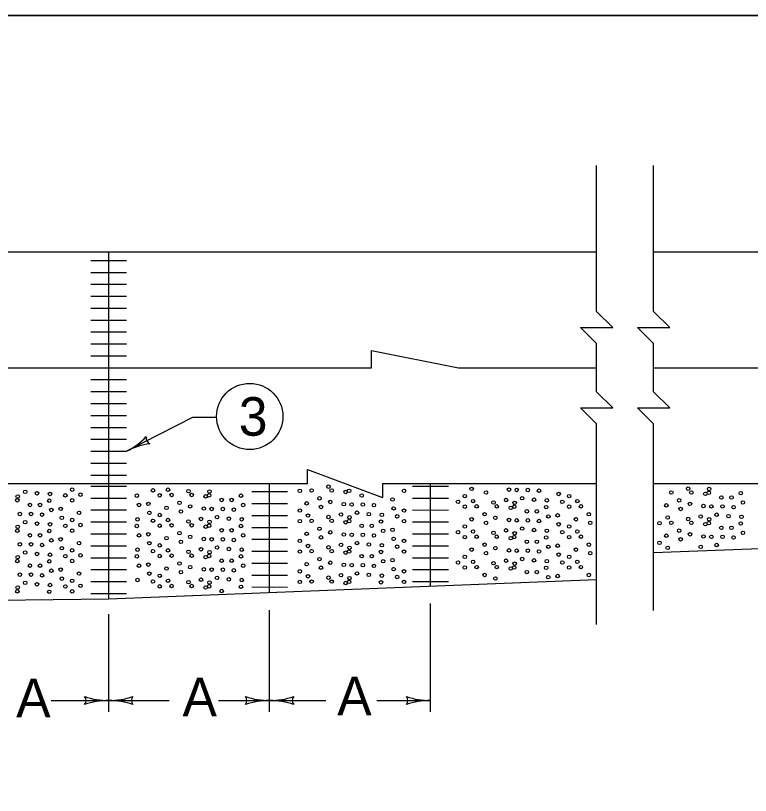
# Model space of a CAD drawing. Extents: x 1007 to 1035.5, y 1000.5 to 1021.5.
# Drawn here: x 1021.928 to 1025.734, y 1017.458 to 1021.5 of the extents above; entities that cross this region are included whole.
import ezdxf

# ---------------------------------------------------------------- set-up
doc = ezdxf.new("R2010")
doc.units = 0
for name, color, linetype in [('Level 1', 7, 'Continuous'), ('Level 10', 7, 'Continuous'), ('Level 11', 7, 'Continuous')]:
    doc.layers.add(name, color=color, linetype=linetype)

msp = doc.modelspace()

# ---------------------------------------------------------------- linework, layer by layer
at = {"layer": 'Level 1'}
for p, q in [((1024.9378, 1020.0916), (1024.9378, 1020.7233)), ((1025.2328, 1020.0916), (1025.2328, 1020.7233)), ((1019.5383, 1020.2749), (1024.9378, 1020.2749)), ((1022.4102, 1019.0749), (1022.4101, 1020.2749)), ((1025.2328, 1020.2749), (1035.1193, 1020.2749)), ((1022.3173, 1020.2311), (1022.5028, 1020.2311)), ((1022.3173, 1020.1693), (1022.5028, 1020.1693)), ((1022.3173, 1020.1075), (1022.5028, 1020.1074)), ((1022.3174, 1020.0457), (1022.5028, 1020.0457)), ((1022.3174, 1019.9838), (1022.5028, 1019.9839)), ((1022.3173, 1019.9221), (1022.5028, 1019.9221)), ((1022.3174, 1019.8603), (1022.5028, 1019.8603)), ((1022.3174, 1019.7984), (1022.5028, 1019.7985)), ((1023.7714, 1019.6749), (1023.7714, 1019.7649)), ((1023.7714, 1019.7649), (1024.2214, 1019.6749)), ((1022.3174, 1019.7367), (1022.5028, 1019.7368)), ((1021.5394, 1019.6749), (1023.7714, 1019.6749)), ((1024.2214, 1019.6749), (1024.9378, 1019.6749)), ((1025.2328, 1019.6749), (1025.9234, 1019.6749)), ((1022.3174, 1019.6132), (1022.5028, 1019.6131)), ((1022.3174, 1019.5513), (1022.5028, 1019.5513)), ((1022.3174, 1019.4895), (1022.5028, 1019.4895)), ((1022.3174, 1019.4278), (1022.5028, 1019.4277)), ((1022.844, 1019.4171), (1022.5028, 1019.2423)), ((1022.969, 1019.4171), (1022.844, 1019.4171)), ((1022.3174, 1019.3658), (1022.5028, 1019.3659)), ((1022.3174, 1019.3041), (1022.5028, 1019.3041)), ((1022.3174, 1019.2423), (1022.5028, 1019.2423)), ((1024.9378, 1018.3444), (1024.9378, 1019.2583)), ((1025.2328, 1018.4163), (1025.2328, 1019.2583)), ((1022.3174, 1019.1805), (1022.5028, 1019.1805)), ((1023.4391, 1019.0749), (1023.4391, 1019.1478)), ((1023.4391, 1019.1478), (1023.8276, 1019.002)), ((1022.3175, 1019.1187), (1022.5029, 1019.1188)), ((1021.3518, 1019.0749), (1023.4391, 1019.0749)), ((1022.4103, 1018.4749), (1022.4102, 1019.0749)), ((1023.2436, 1018.5083), (1023.2435, 1019.0749)), ((1023.8276, 1019.0749), (1024.9378, 1019.0749)), ((1023.8276, 1019.0749), (1023.8276, 1019.002)), ((1024.0769, 1018.5416), (1024.0768, 1019.0699)), ((1025.2328, 1019.0749), (1026.0536, 1019.0749)), ((1022.3174, 1019.0613), (1022.5028, 1019.0613)), ((1023.1508, 1019.0328), (1023.3362, 1019.0328)), ((1023.9841, 1019.0612), (1024.1695, 1019.0611)), ((1022.3174, 1018.9995), (1022.5028, 1018.9994)), ((1023.9842, 1018.9993), (1024.1695, 1018.9993)), ((1032.0353, 1018.9871), (1025.2328, 1018.715)), ((1023.1508, 1018.971), (1023.3362, 1018.971)), ((1022.3175, 1018.9377), (1022.5028, 1018.9377)), ((1023.1508, 1018.9092), (1023.3362, 1018.9093)), ((1023.9842, 1018.9375), (1024.1695, 1018.9376)), ((1022.3175, 1018.8758), (1022.5028, 1018.8759)), ((1023.9841, 1018.8758), (1024.1695, 1018.8758)), ((1023.1508, 1018.8474), (1023.3362, 1018.8474)), ((1022.3174, 1018.8141), (1022.5028, 1018.8141)), ((1023.1508, 1018.7857), (1023.3362, 1018.7856)), ((1023.9842, 1018.814), (1024.1695, 1018.8139)), ((1022.3175, 1018.7523), (1022.5028, 1018.7523)), ((1023.9842, 1018.7521), (1024.1696, 1018.7522)), ((1023.1508, 1018.7238), (1023.3363, 1018.7238)), ((1022.3175, 1018.6904), (1022.5029, 1018.6905)), ((1023.1508, 1018.662), (1023.3363, 1018.6621)), ((1023.9842, 1018.6903), (1024.1696, 1018.6904)), ((1022.3175, 1018.6287), (1022.5029, 1018.6288)), ((1023.9842, 1018.6286), (1024.1696, 1018.6287)), ((1023.1508, 1018.6003), (1023.3363, 1018.6003)), ((1022.3175, 1018.5669), (1022.5029, 1018.567)), ((1024.9378, 1018.5759), (1022.4102, 1018.4749)), ((1023.9842, 1018.5668), (1024.1695, 1018.5668)), ((1022.3175, 1018.5052), (1022.5028, 1018.5051)), ((1023.1508, 1018.5385), (1023.3362, 1018.5384)), ((1022.4102, 1018.4749), (1019.5383, 1018.4462)), ((1024.0769, 1017.8923), (1024.0769, 1018.4534)), ((1022.4103, 1017.8923), (1022.4103, 1018.3983)), ((1023.2436, 1017.8923), (1023.2436, 1018.4184)), ((1022.1113, 1017.9498), (1022.4103, 1017.9498)), ((1022.4103, 1017.9498), (1022.7224, 1017.9498)), ((1022.9779, 1017.9498), (1023.2436, 1017.9498)), ((1023.2436, 1017.9498), (1023.534, 1017.9498)), ((1023.7995, 1017.9498), (1024.0769, 1017.9498))]:
    msp.add_line(p, q, dxfattribs=at)
for points in [[(1024.9378, 1019.6749), (1024.9378, 1019.7999), (1024.8545, 1019.8833), (1025.0212, 1019.8833), (1024.9378, 1019.9666), (1024.9378, 1020.0916)], [(1025.2328, 1019.6749), (1025.2328, 1019.7999), (1025.1495, 1019.8833), (1025.3162, 1019.8833), (1025.2328, 1019.9666), (1025.2328, 1020.0916)], [(1024.9378, 1019.2583), (1024.9378, 1019.3833), (1024.8545, 1019.4666), (1025.0212, 1019.4666), (1024.9378, 1019.5499), (1024.9378, 1019.6749)], [(1025.2328, 1019.2583), (1025.2328, 1019.3833), (1025.1495, 1019.4666), (1025.3162, 1019.4666), (1025.2328, 1019.5499), (1025.2328, 1019.6749)]]:
    msp.add_lwpolyline(points, dxfattribs=at)
for centre, radius in [((1023.1405, 1019.4224), 0.1716), ((1023.5484, 1019.0585), 0.00903), ((1021.9774, 1019.0318), 0.00903), ((1022.0387, 1019.0243), 0.00903), ((1022.1056, 1019.0206), 0.00903), ((1022.2207, 1019.0429), 0.00903), ((1022.2634, 1019.0169), 0.00903), ((1022.6391, 1019.0391), 0.00903), ((1022.7171, 1019.0428), 0.00903), ((1022.823, 1019.0354), 0.00903), ((1022.9321, 1019.0335), 0.00903), ((1023.3998, 1019.0368), 0.00903), ((1023.4611, 1019.0386), 0.00903), ((1023.5651, 1019.0386), 0.00903), ((1023.6376, 1019.0312), 0.00903), ((1023.6556, 1019.0368), 0.00903), ((1023.9398, 1019.0368), 0.00903), ((1024.2903, 1019.0468), 0.00903), ((1024.3646, 1019.0283), 0.00903), ((1024.4835, 1019.0431), 0.00903), ((1024.5239, 1019.0413), 0.00903), ((1024.5815, 1019.0413), 0.00903), ((1024.6391, 1019.0375), 0.00903), ((1024.7411, 1019.0208), 0.00903), ((1025.3245, 1019.0285), 0.00903), ((1025.4118, 1019.0484), 0.00903), ((1025.4285, 1019.0285), 0.00903), ((1025.501, 1019.0211), 0.00903), ((1025.5191, 1019.0267), 0.00903), ((1025.5209, 1019.0465), 0.00903), ((1025.6843, 1019.0248), 0.00903), ((1021.9366, 1018.9878), 0.00903), ((1021.9384, 1019.0076), 0.00903), ((1022.1018, 1018.9858), 0.00903), ((1022.1854, 1019.0132), 0.00903), ((1022.2207, 1018.9878), 0.00903), ((1022.5555, 1019.0118), 0.00903), ((1022.6744, 1019.0137), 0.00903), ((1022.7356, 1019.0155), 0.00903), ((1022.8396, 1019.0155), 0.00903), ((1022.9121, 1019.0081), 0.00903), ((1022.9302, 1019.0137), 0.00903), ((1022.9952, 1018.9895), 0.00903), ((1023.0472, 1018.9895), 0.00903), ((1023.0955, 1019.0118), 0.00903), ((1023.502, 1018.9978), 0.00903), ((1023.5576, 1018.9792), 0.00903), ((1023.7206, 1019.0126), 0.00903), ((1023.8804, 1018.9922), 0.00903), ((1024.2197, 1018.9799), 0.00903), ((1024.2551, 1019.0097), 0.00903), ((1024.2977, 1018.9837), 0.00903), ((1024.4036, 1018.9763), 0.00903), ((1024.4686, 1018.9893), 0.00903), ((1024.5517, 1018.9985), 0.00903), ((1024.6131, 1018.9911), 0.00903), ((1024.6799, 1018.9873), 0.00903), ((1024.7597, 1018.9799), 0.00903), ((1024.7951, 1019.0097), 0.00903), ((1024.8377, 1018.9837), 0.00903), ((1025.3654, 1018.9877), 0.00903), ((1025.5841, 1019.0025), 0.00903), ((1025.6361, 1019.0025), 0.00903), ((1025.6955, 1018.9765), 0.00903), ((1022.0016, 1018.9636), 0.00903), ((1022.0536, 1018.9636), 0.00903), ((1022.113, 1018.9376), 0.00903), ((1022.1613, 1018.9432), 0.00903), ((1022.5666, 1018.9635), 0.00903), ((1022.615, 1018.9691), 0.00903), ((1022.7096, 1018.9487), 0.00903), ((1022.7766, 1018.9747), 0.00903), ((1022.8322, 1018.9561), 0.00903), ((1022.9028, 1018.9449), 0.00903), ((1022.9432, 1018.9431), 0.00903), ((1023.0008, 1018.9431), 0.00903), ((1023.0584, 1018.9393), 0.00903), ((1023.1066, 1018.9635), 0.00903), ((1023.4351, 1018.9718), 0.00903), ((1023.5094, 1018.9532), 0.00903), ((1023.6282, 1018.968), 0.00903), ((1023.6686, 1018.9662), 0.00903), ((1023.7262, 1018.9662), 0.00903), ((1023.7838, 1018.9624), 0.00903), ((1023.8859, 1018.9457), 0.00903), ((1024.2551, 1018.9545), 0.00903), ((1024.3163, 1018.9563), 0.00903), ((1024.4203, 1018.9563), 0.00903), ((1024.4928, 1018.9489), 0.00903), ((1024.5109, 1018.9545), 0.00903), ((1024.5127, 1018.9743), 0.00903), ((1024.6761, 1018.9526), 0.00903), ((1024.7951, 1018.9545), 0.00903), ((1024.8563, 1018.9563), 0.00903), ((1025.2985, 1018.9617), 0.00903), ((1025.3728, 1018.9431), 0.00903), ((1025.4211, 1018.9691), 0.00903), ((1025.4916, 1018.9579), 0.00903), ((1025.5321, 1018.9561), 0.00903), ((1025.5896, 1018.9561), 0.00903), ((1025.6472, 1018.9523), 0.00903), ((1021.9496, 1018.9172), 0.00903), ((1022.0071, 1018.9172), 0.00903), ((1022.0647, 1018.9134), 0.00903), ((1022.1668, 1018.8967), 0.00903), ((1022.256, 1018.9228), 0.00903), ((1022.6205, 1018.9226), 0.00903), ((1022.6744, 1018.9115), 0.00903), ((1022.784, 1018.9301), 0.00903), ((1022.9711, 1018.9003), 0.00903), ((1023.3998, 1018.9346), 0.00903), ((1023.4425, 1018.9086), 0.00903), ((1023.5484, 1018.9012), 0.00903), ((1023.6134, 1018.9142), 0.00903), ((1023.6575, 1018.8993), 0.00903), ((1023.6965, 1018.9234), 0.00903), ((1023.7578, 1018.916), 0.00903), ((1023.8246, 1018.9123), 0.00903), ((1023.9045, 1018.9048), 0.00903), ((1023.9398, 1018.9346), 0.00903), ((1024.3572, 1018.9155), 0.00903), ((1024.4129, 1018.8969), 0.00903), ((1024.5759, 1018.9303), 0.00903), ((1024.6279, 1018.9303), 0.00903), ((1024.6873, 1018.9043), 0.00903), ((1024.7356, 1018.9099), 0.00903), ((1024.8972, 1018.9155), 0.00903), ((1025.3059, 1018.8985), 0.00903), ((1025.4768, 1018.9041), 0.00903), ((1025.5599, 1018.9133), 0.00903), ((1025.6212, 1018.9059), 0.00903), ((1025.6881, 1018.9022), 0.00903), ((1021.9774, 1018.8744), 0.00903), ((1022.0387, 1018.867), 0.00903), ((1022.1056, 1018.8633), 0.00903), ((1022.1854, 1018.8558), 0.00903), ((1022.2207, 1018.8856), 0.00903), ((1022.2634, 1018.8596), 0.00903), ((1022.5592, 1018.8892), 0.00903), ((1022.6391, 1018.8818), 0.00903), ((1022.6744, 1018.8563), 0.00903), ((1022.7171, 1018.8855), 0.00903), ((1022.7356, 1018.8582), 0.00903), ((1022.823, 1018.8781), 0.00903), ((1022.8396, 1018.8582), 0.00903), ((1022.888, 1018.8911), 0.00903), ((1022.9302, 1018.8563), 0.00903), ((1022.9321, 1018.8762), 0.00903), ((1023.0324, 1018.8929), 0.00903), ((1023.0992, 1018.8892), 0.00903), ((1023.3998, 1018.8794), 0.00903), ((1023.4611, 1018.8813), 0.00903), ((1023.5651, 1018.8813), 0.00903), ((1023.6376, 1018.8738), 0.00903), ((1023.6556, 1018.8794), 0.00903), ((1023.7206, 1018.8553), 0.00903), ((1023.7726, 1018.8553), 0.00903), ((1023.8209, 1018.8775), 0.00903), ((1023.9398, 1018.8794), 0.00903), ((1024.2903, 1018.8895), 0.00903), ((1024.3646, 1018.8709), 0.00903), ((1024.4835, 1018.8858), 0.00903), ((1024.5239, 1018.8839), 0.00903), ((1024.5815, 1018.8839), 0.00903), ((1024.6391, 1018.8802), 0.00903), ((1024.7411, 1018.8634), 0.00903), ((1024.8303, 1018.8895), 0.00903), ((1024.9046, 1018.8709), 0.00903), ((1025.2632, 1018.8693), 0.00903), ((1025.3245, 1018.8712), 0.00903), ((1025.4118, 1018.8911), 0.00903), ((1025.4285, 1018.8712), 0.00903), ((1025.501, 1018.8638), 0.00903), ((1025.5191, 1018.8693), 0.00903), ((1025.5209, 1018.8892), 0.00903), ((1025.6843, 1018.8674), 0.00903), ((1021.9366, 1018.8304), 0.00903), ((1021.9384, 1018.8503), 0.00903), ((1022.1018, 1018.8285), 0.00903), ((1022.2207, 1018.8304), 0.00903), ((1022.5555, 1018.8544), 0.00903), ((1022.7766, 1018.8173), 0.00903), ((1022.9121, 1018.8508), 0.00903), ((1022.9952, 1018.8322), 0.00903), ((1023.0472, 1018.8322), 0.00903), ((1023.0955, 1018.8544), 0.00903), ((1023.4351, 1018.8144), 0.00903), ((1023.502, 1018.8404), 0.00903), ((1023.5576, 1018.8218), 0.00903), ((1023.8321, 1018.8293), 0.00903), ((1023.8804, 1018.8348), 0.00903), ((1024.2197, 1018.8226), 0.00903), ((1024.2551, 1018.8523), 0.00903), ((1024.2977, 1018.8263), 0.00903), ((1024.4036, 1018.8189), 0.00903), ((1024.4686, 1018.8319), 0.00903), ((1024.5127, 1018.817), 0.00903), ((1024.5517, 1018.8412), 0.00903), ((1024.6131, 1018.8338), 0.00903), ((1024.6799, 1018.83), 0.00903), ((1024.7597, 1018.8226), 0.00903), ((1024.7951, 1018.8523), 0.00903), ((1024.8377, 1018.8263), 0.00903), ((1025.3654, 1018.8303), 0.00903), ((1025.5841, 1018.8452), 0.00903), ((1025.6361, 1018.8452), 0.00903), ((1025.6955, 1018.8192), 0.00903), ((1022.0016, 1018.8063), 0.00903), ((1022.0536, 1018.8063), 0.00903), ((1022.113, 1018.7803), 0.00903), ((1022.1613, 1018.7858), 0.00903), ((1022.5666, 1018.8062), 0.00903), ((1022.615, 1018.8118), 0.00903), ((1022.7096, 1018.7913), 0.00903), ((1022.8322, 1018.7988), 0.00903), ((1022.9028, 1018.7876), 0.00903), ((1022.9432, 1018.7858), 0.00903), ((1023.0008, 1018.7858), 0.00903), ((1023.0584, 1018.782), 0.00903), ((1023.1066, 1018.8062), 0.00903), ((1023.3998, 1018.7773), 0.00903), ((1023.5094, 1018.7958), 0.00903), ((1023.6282, 1018.8107), 0.00903), ((1023.6686, 1018.8088), 0.00903), ((1023.7262, 1018.8088), 0.00903), ((1023.7838, 1018.8051), 0.00903), ((1023.8859, 1018.7883), 0.00903), ((1023.9398, 1018.7773), 0.00903), ((1024.2551, 1018.7972), 0.00903), ((1024.3163, 1018.799), 0.00903), ((1024.4203, 1018.799), 0.00903), ((1024.4928, 1018.7916), 0.00903), ((1024.5109, 1018.7972), 0.00903), ((1024.6761, 1018.7953), 0.00903), ((1024.7951, 1018.7972), 0.00903), ((1024.8563, 1018.799), 0.00903), ((1025.2985, 1018.8043), 0.00903), ((1025.3728, 1018.7858), 0.00903), ((1025.4211, 1018.8118), 0.00903), ((1025.4916, 1018.8006), 0.00903), ((1025.5321, 1018.7988), 0.00903), ((1025.5896, 1018.7988), 0.00903), ((1025.6472, 1018.795), 0.00903), ((1021.9496, 1018.7598), 0.00903), ((1022.0071, 1018.7598), 0.00903), ((1022.0647, 1018.7561), 0.00903), ((1022.1668, 1018.7393), 0.00903), ((1022.256, 1018.7654), 0.00903), ((1022.6205, 1018.7653), 0.00903), ((1022.6744, 1018.7542), 0.00903), ((1022.784, 1018.7728), 0.00903), ((1022.888, 1018.7338), 0.00903), ((1022.9711, 1018.743), 0.00903), ((1023.0324, 1018.7356), 0.00903), ((1023.4425, 1018.7513), 0.00903), ((1023.5484, 1018.7438), 0.00903), ((1023.6134, 1018.7568), 0.00903), ((1023.6575, 1018.7419), 0.00903), ((1023.6965, 1018.7661), 0.00903), ((1023.7578, 1018.7587), 0.00903), ((1023.8246, 1018.7549), 0.00903), ((1023.9045, 1018.7475), 0.00903), ((1024.3572, 1018.7582), 0.00903), ((1024.4129, 1018.7396), 0.00903), ((1024.5759, 1018.773), 0.00903), ((1024.6279, 1018.773), 0.00903), ((1024.6873, 1018.747), 0.00903), ((1024.7356, 1018.7526), 0.00903), ((1024.8972, 1018.7582), 0.00903), ((1025.2632, 1018.7672), 0.00903), ((1025.3059, 1018.7412), 0.00903), ((1025.4768, 1018.7468), 0.00903), ((1025.5599, 1018.756), 0.00903), ((1021.9774, 1018.7171), 0.00903), ((1022.0387, 1018.7097), 0.00903), ((1022.1056, 1018.7059), 0.00903), ((1022.1854, 1018.6985), 0.00903), ((1022.2207, 1018.7283), 0.00903), ((1022.2634, 1018.7023), 0.00903), ((1022.5555, 1018.6971), 0.00903), ((1022.5592, 1018.7318), 0.00903), ((1022.6391, 1018.7244), 0.00903), ((1022.6744, 1018.699), 0.00903), ((1022.7171, 1018.7282), 0.00903), ((1022.7356, 1018.7008), 0.00903), ((1022.823, 1018.7208), 0.00903), ((1022.8396, 1018.7008), 0.00903), ((1022.9121, 1018.6934), 0.00903), ((1022.9302, 1018.699), 0.00903), ((1022.9321, 1018.7188), 0.00903), ((1023.0955, 1018.6971), 0.00903), ((1023.0992, 1018.7318), 0.00903), ((1023.3998, 1018.7221), 0.00903), ((1023.4611, 1018.7239), 0.00903), ((1023.5651, 1018.7239), 0.00903), ((1023.6376, 1018.7165), 0.00903), ((1023.6556, 1018.7221), 0.00903), ((1023.7206, 1018.6979), 0.00903), ((1023.7726, 1018.6979), 0.00903), ((1023.8209, 1018.7202), 0.00903), ((1023.9398, 1018.7221), 0.00903), ((1024.2551, 1018.695), 0.00903), ((1024.2903, 1018.7322), 0.00903), ((1024.3646, 1018.7136), 0.00903), ((1024.4835, 1018.7284), 0.00903), ((1024.5239, 1018.7266), 0.00903), ((1024.5815, 1018.7266), 0.00903), ((1024.6391, 1018.7228), 0.00903), ((1024.7411, 1018.7061), 0.00903), ((1024.7951, 1018.695), 0.00903), ((1024.8303, 1018.7322), 0.00903), ((1024.9046, 1018.7136), 0.00903), ((1021.9366, 1018.6731), 0.00903), ((1021.9384, 1018.6929), 0.00903), ((1022.1018, 1018.6712), 0.00903), ((1022.2207, 1018.6731), 0.00903), ((1022.615, 1018.6544), 0.00903), ((1022.7766, 1018.66), 0.00903), ((1022.9952, 1018.6748), 0.00903), ((1023.0472, 1018.6748), 0.00903), ((1023.4351, 1018.6571), 0.00903), ((1023.502, 1018.6831), 0.00903), ((1023.5576, 1018.6645), 0.00903), ((1023.6282, 1018.6533), 0.00903), ((1023.8321, 1018.6719), 0.00903), ((1023.8804, 1018.6775), 0.00903), ((1024.2197, 1018.6653), 0.00903), ((1024.2977, 1018.669), 0.00903), ((1024.4036, 1018.6616), 0.00903), ((1024.4686, 1018.6746), 0.00903), ((1024.5127, 1018.6597), 0.00903), ((1024.5517, 1018.6838), 0.00903), ((1024.6131, 1018.6764), 0.00903), ((1024.6799, 1018.6727), 0.00903), ((1024.7597, 1018.6653), 0.00903), ((1024.8377, 1018.669), 0.00903), ((1022.0016, 1018.6489), 0.00903), ((1022.0536, 1018.6489), 0.00903), ((1022.113, 1018.6229), 0.00903), ((1022.1613, 1018.6285), 0.00903), ((1022.5666, 1018.6488), 0.00903), ((1022.7096, 1018.634), 0.00903), ((1022.784, 1018.6154), 0.00903), ((1022.8322, 1018.6414), 0.00903), ((1022.9028, 1018.6303), 0.00903), ((1022.9432, 1018.6284), 0.00903), ((1023.0008, 1018.6284), 0.00903), ((1023.0584, 1018.6247), 0.00903), ((1023.1066, 1018.6488), 0.00903), ((1023.3998, 1018.6199), 0.00903), ((1023.5094, 1018.6385), 0.00903), ((1023.6686, 1018.6515), 0.00903), ((1023.7262, 1018.6515), 0.00903), ((1023.7838, 1018.6478), 0.00903), ((1023.8859, 1018.631), 0.00903), ((1023.9398, 1018.6199), 0.00903), ((1024.2551, 1018.6398), 0.00903), ((1024.3163, 1018.6417), 0.00903), ((1024.4203, 1018.6417), 0.00903), ((1024.4928, 1018.6343), 0.00903), ((1024.5109, 1018.6398), 0.00903), ((1024.5759, 1018.6157), 0.00903), ((1024.6279, 1018.6157), 0.00903), ((1024.6761, 1018.6379), 0.00903), ((1024.7951, 1018.6398), 0.00903), ((1024.8563, 1018.6417), 0.00903), ((1021.9496, 1018.6025), 0.00903), ((1022.0071, 1018.6025), 0.00903), ((1022.0647, 1018.5988), 0.00903), ((1022.1668, 1018.582), 0.00903), ((1022.256, 1018.6081), 0.00903), ((1022.5592, 1018.5745), 0.00903), ((1022.6205, 1018.6079), 0.00903), ((1022.6744, 1018.5968), 0.00903), ((1022.888, 1018.5764), 0.00903), ((1022.9711, 1018.5857), 0.00903), ((1023.0324, 1018.5783), 0.00903), ((1023.0992, 1018.5745), 0.00903), ((1023.4425, 1018.5939), 0.00903), ((1023.5484, 1018.5865), 0.00903), ((1023.6134, 1018.5995), 0.00903), ((1023.6575, 1018.5846), 0.00903), ((1023.6965, 1018.6088), 0.00903), ((1023.7578, 1018.6013), 0.00903), ((1023.8246, 1018.5976), 0.00903), ((1023.9045, 1018.5902), 0.00903), ((1024.3572, 1018.6008), 0.00903), ((1024.4129, 1018.5823), 0.00903), ((1024.6873, 1018.5897), 0.00903), ((1024.7356, 1018.5953), 0.00903), ((1024.8972, 1018.6008), 0.00903), ((1021.9384, 1018.5356), 0.00903), ((1021.9774, 1018.5598), 0.00903), ((1022.0387, 1018.5523), 0.00903), ((1022.1056, 1018.5486), 0.00903), ((1022.1854, 1018.5412), 0.00903), ((1022.2207, 1018.5709), 0.00903), ((1022.2634, 1018.5449), 0.00903), ((1022.6391, 1018.5671), 0.00903), ((1022.6744, 1018.5417), 0.00903), ((1022.7171, 1018.5708), 0.00903), ((1022.7356, 1018.5435), 0.00903), ((1022.823, 1018.5634), 0.00903), ((1022.8396, 1018.5435), 0.00903), ((1022.9121, 1018.5361), 0.00903), ((1022.9302, 1018.5417), 0.00903), ((1022.9321, 1018.5615), 0.00903), ((1023.0955, 1018.5398), 0.00903), ((1023.3998, 1018.5648), 0.00903), ((1023.4611, 1018.5666), 0.00903), ((1023.5651, 1018.5666), 0.00903), ((1023.6376, 1018.5592), 0.00903), ((1023.6556, 1018.5648), 0.00903), ((1023.8209, 1018.5628), 0.00903), ((1023.9398, 1018.5648), 0.00903), ((1021.9366, 1018.5158), 0.00903), ((1022.1018, 1018.5138), 0.00903), ((1022.2207, 1018.5158), 0.00903), ((1022.9952, 1018.5175), 0.00903)]:
    msp.add_circle(centre, radius, dxfattribs=at)
for centre, radius, start, end in [((1022.3248, 1019.59), 0.3906, 297.1221, 315.7909), ((1022.6351, 1019.31), 0.0312, 165.8967, 248.0134), ((1022.6809, 1018.8947), 0.3906, 98.4693, 117.116), ((1022.3248, 1019.59), 0.3906, 297.1099, 297.1221), ((1022.2617, 1017.9499), 0.0312, 318.7746, 40.8913), ((1022.4103, 1017.5592), 0.3906, 90, 108.6688), ((1022.4103, 1018.3405), 0.3906, 251.3472, 269.9939), ((1022.4103, 1018.3405), 0.3906, 269.9878, 270), ((1022.4103, 1018.3405), 0.3906, 270, 288.6688), ((1022.4103, 1017.5592), 0.3906, 89.9878, 90), ((1022.4103, 1017.5592), 0.3906, 71.3472, 89.9939), ((1022.5588, 1017.9498), 0.0312, 138.7746, 220.8913), ((1023.095, 1017.9499), 0.0312, 318.7746, 40.8913), ((1023.2436, 1017.5592), 0.3906, 90, 108.6688), ((1023.2436, 1018.3405), 0.3906, 251.3472, 269.9939), ((1023.2436, 1018.3405), 0.3906, 269.9878, 270), ((1023.2436, 1018.3405), 0.3906, 270, 288.6688), ((1023.2436, 1017.5592), 0.3906, 89.9878, 90), ((1023.2436, 1017.5592), 0.3906, 71.3472, 89.9939), ((1023.3921, 1017.9498), 0.0312, 138.7746, 220.8913), ((1023.9284, 1017.9499), 0.0312, 318.7746, 40.8913), ((1024.0769, 1017.5592), 0.3906, 90, 108.6688), ((1024.0769, 1018.3405), 0.3906, 251.3472, 269.9939), ((1024.0769, 1017.5592), 0.3906, 89.9878, 90)]:
    msp.add_arc(centre, radius, start, end, dxfattribs=at)
at = {"layer": 'Level 10'}
msp.add_line((1007, 1021.5), (1035.5, 1021.5), dxfattribs=at)
at = {"layer": 'Level 11'}
msp.add_lwpolyline([(1007, 1000.5), (1035.5, 1000.5), (1035.5, 1021.5), (1007, 1021.5)], close=True, dxfattribs=at)

# ---------------------------------------------------------------- texts
at = {"layer": 'Level 1'}
for s, p in [('3', (1023.0838, 1019.3224)), ('A', (1021.9304, 1017.8633)), ('A', (1022.7922, 1017.8683)), ('A', (1023.5938, 1017.8733))]:
    msp.add_text(s, height=0.2, dxfattribs=at).set_placement(p)

doc.saveas('drawing.dxf')
